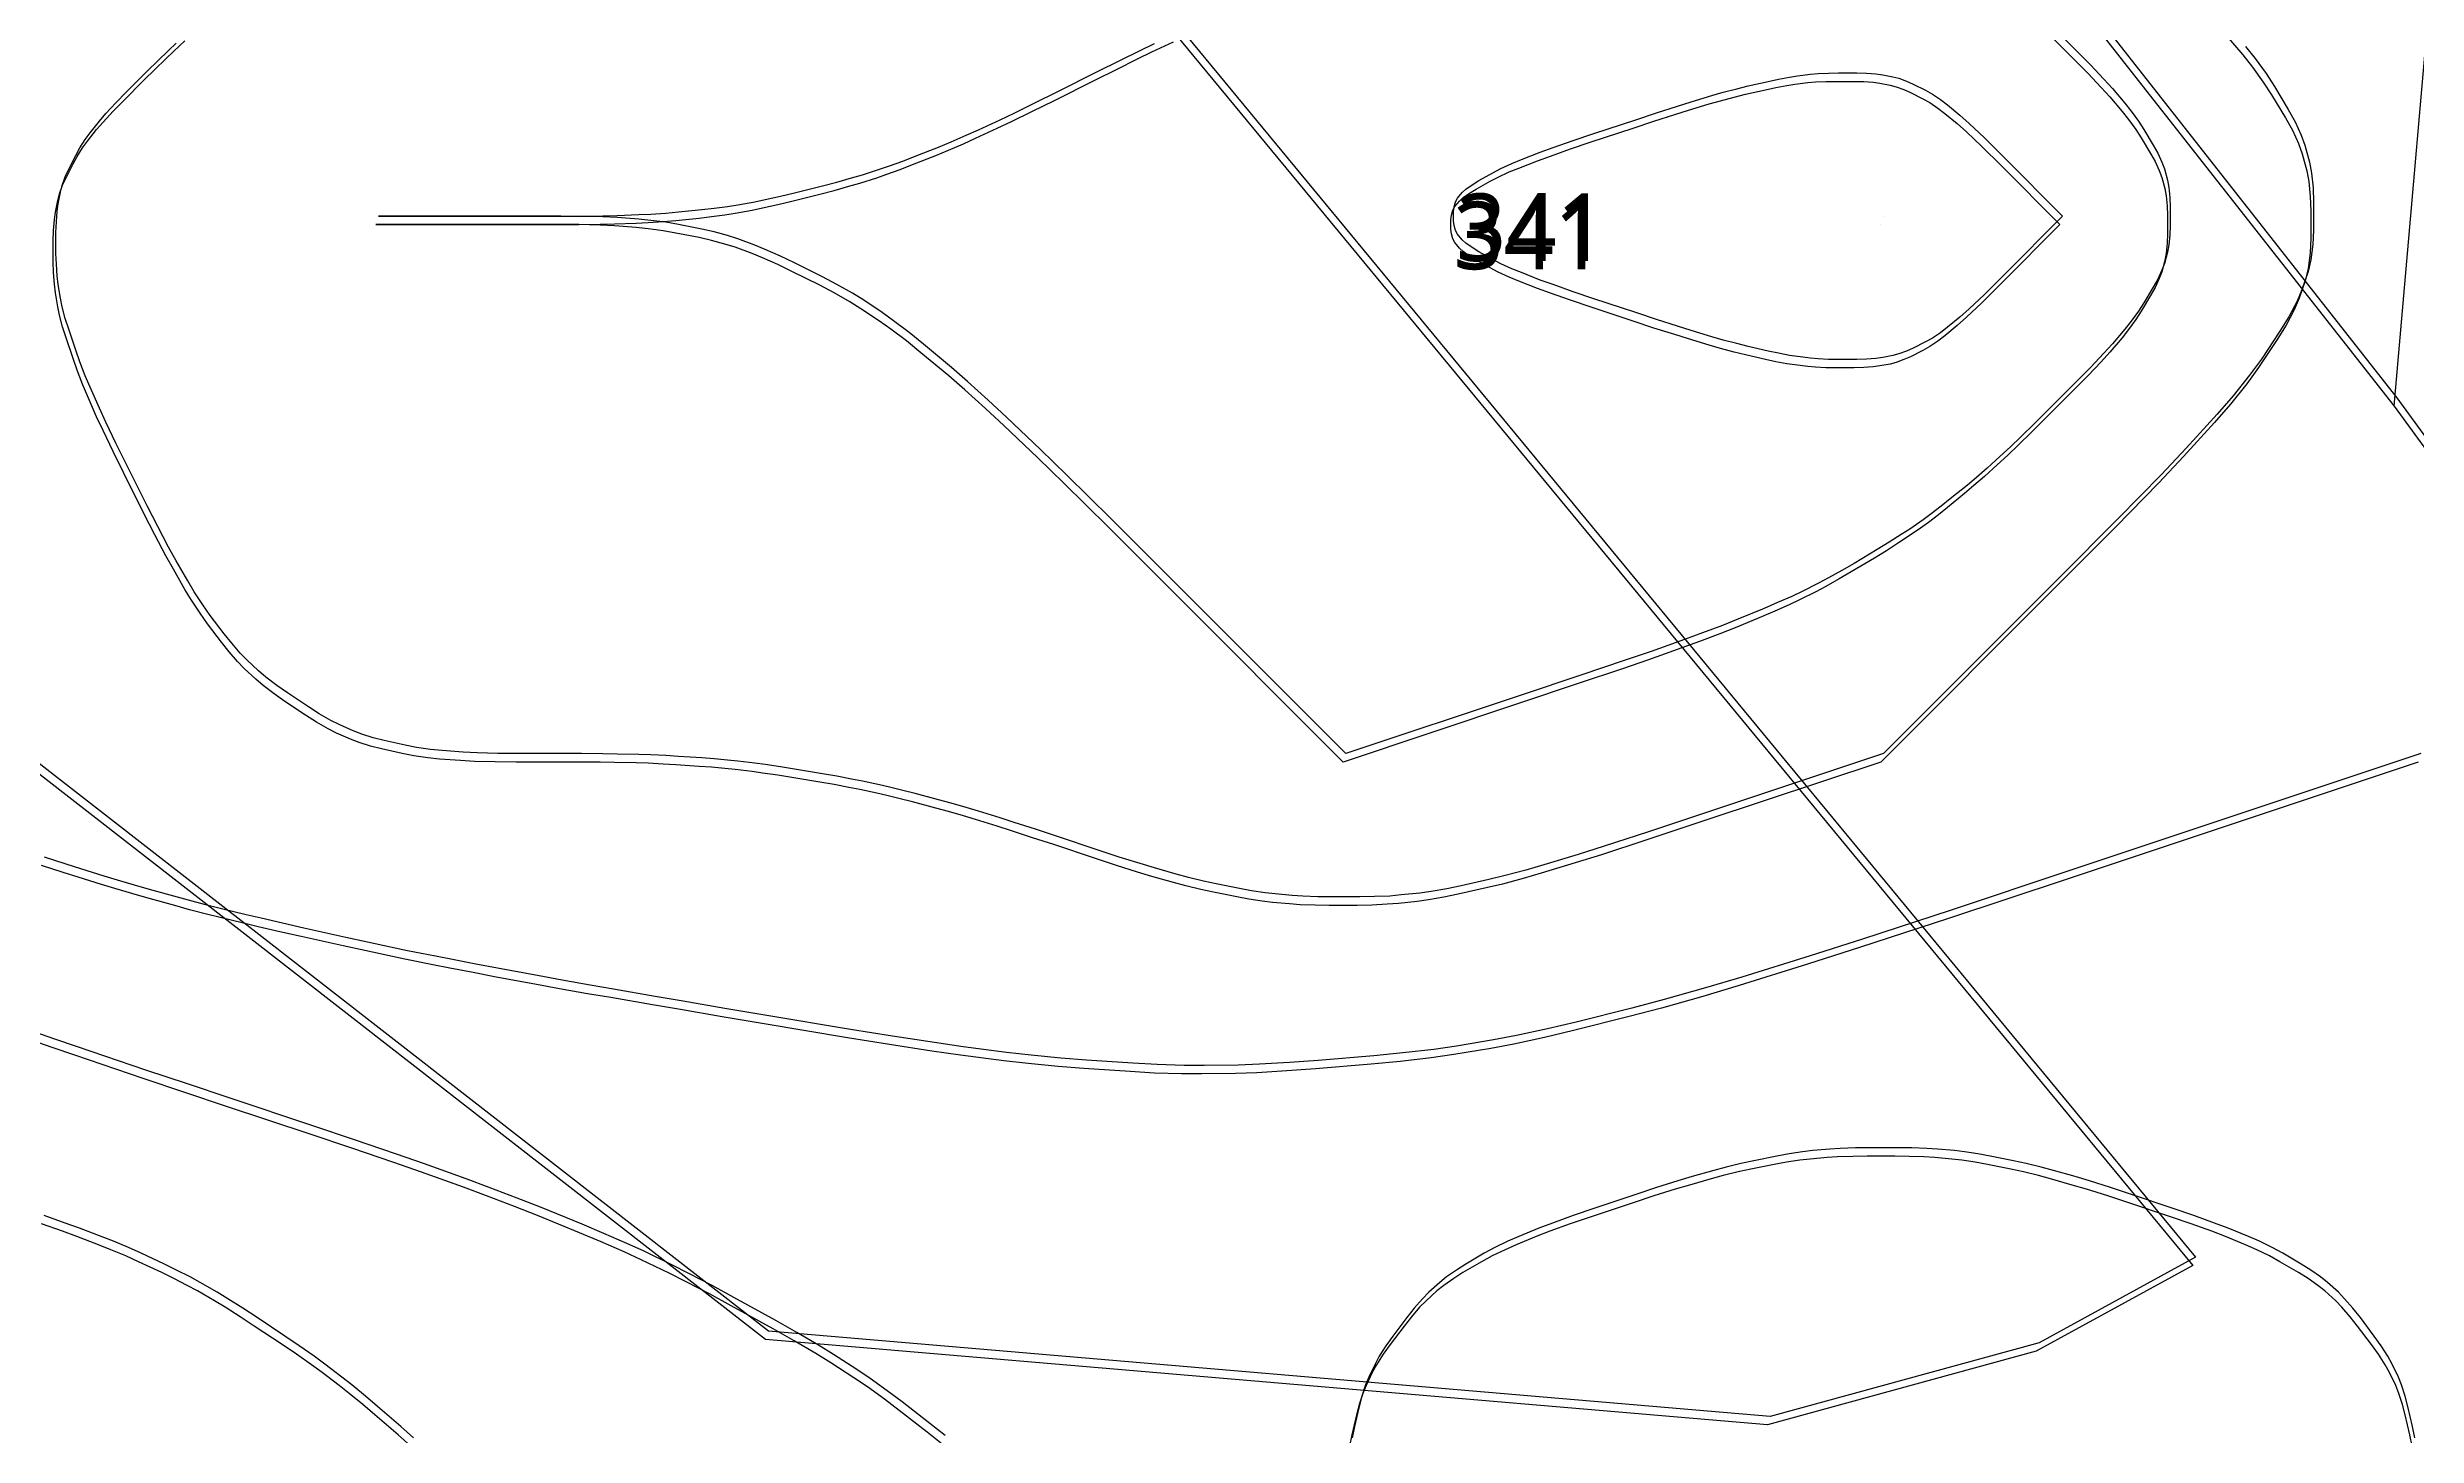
# Model space of a CAD drawing. Header units: metres. Extents: x -1097 to 1588, y -185 to 884.
# Drawn here: x 334.2 to 466.5, y 511.3 to 588.8 of the extents above; entities that cross this region are included whole.
import ezdxf

# ---------------------------------------------------------------- set-up
doc = ezdxf.new("R2010")
doc.units = ezdxf.units.M
for name, color, linetype in [('TERRENO', 188, 'Continuous'), ('VG', 7, 'Continuous'), ('VISTA LEJOS', 7, 'Continuous')]:
    doc.layers.add(name, color=color, linetype=linetype)

msp = doc.modelspace()

# ---------------------------------------------------------------- linework, layer by layer
at = {"layer": 'TERRENO'}
for points in [[(307.44, 769.54), (465.21, 568.8)], [(455.72, 589.62), (456.76, 588.41), (457.31, 587.73), (457.91, 586.89), (458.37, 586.18), (459.15, 584.89), (459.53, 584.21), (459.87, 583.46), (460.07, 582.89), (460.33, 581.94), (460.45, 581.34), (460.53, 580.51), (460.56, 579.71), (460.56, 578.16), (460.52, 577.35), (460.41, 576.49), (460.26, 575.85), (459.91, 574.82), (459.64, 574.18), (459.18, 573.32), (458.68, 572.51), (457.64, 570.96), (456.99, 570.05), (456.07, 568.9), (455.19, 567.88), (453.46, 565.98), (452.08, 564.52), (449.66, 562.05), (446.39, 558.76), (436.56, 548.93), (436.56, 548.93), (426.73, 545.66), (423.45, 544.57), (420.97, 543.76), (419.51, 543.3), (417.61, 542.73), (416.59, 542.43), (415.44, 542.12), (414.54, 541.91), (412.98, 541.56), (412.18, 541.39), (411.31, 541.24), (410.68, 541.15), (409.64, 541.04), (409.01, 540.99), (408.15, 540.95), (407.34, 540.93), (405.78, 540.93), (404.99, 540.94), (404.15, 540.97), (403.56, 541.01), (402.61, 541.1), (402.04, 541.16), (401.29, 541.28), (400.61, 541.4), (399.31, 541.66), (398.6, 541.82), (397.77, 542.02), (397.09, 542.2), (395.88, 542.55), (395.08, 542.79), (393.9, 543.16), (392.73, 543.55), (390.4, 544.32), (389.22, 544.71), (388.04, 545.09), (387.25, 545.35), (386.04, 545.72), (385.36, 545.93), (384.52, 546.17), (383.81, 546.36), (382.51, 546.71), (381.83, 546.88), (381.08, 547.07), (380.52, 547.19), (379.57, 547.39), (378.97, 547.51), (378.14, 547.67), (377.34, 547.8), (375.78, 548.06), (374.99, 548.19), (374.15, 548.32), (373.56, 548.4), (372.61, 548.51), (372.04, 548.57), (371.29, 548.64), (370.61, 548.69), (369.31, 548.78), (368.6, 548.82), (367.77, 548.86), (367.09, 548.88), (365.88, 548.91), (365.08, 548.92), (363.9, 548.93), (362.73, 548.93), (360.39, 548.93), (359.23, 548.94), (358.06, 548.97), (357.28, 549.01), (356.12, 549.1), (355.47, 549.16), (354.69, 549.28), (354.04, 549.4), (352.88, 549.66), (352.27, 549.82), (351.63, 550.02), (351.15, 550.2), (350.37, 550.55), (349.9, 550.79), (349.25, 551.16), (348.64, 551.55), (347.48, 552.32), (346.89, 552.74), (346.28, 553.2), (345.87, 553.55), (345.22, 554.16), (344.84, 554.54), (344.37, 555.09), (343.95, 555.62), (343.17, 556.65), (342.75, 557.24), (342.28, 557.96), (341.91, 558.57), (341.26, 559.7), (340.84, 560.45), (340.23, 561.61), (339.64, 562.77), (338.48, 565.1), (337.9, 566.27), (337.34, 567.43), (336.98, 568.21), (336.46, 569.38), (336.19, 570.03), (335.89, 570.8), (335.66, 571.45), (335.27, 572.62), (335.08, 573.22), (334.91, 573.87), (334.81, 574.35), (334.68, 575.12), (334.62, 575.6), (334.58, 576.25), (334.56, 576.85), (334.56, 578.02), (334.58, 578.61), (334.62, 579.21), (334.68, 579.63), (334.81, 580.28), (334.91, 580.65), (335.08, 581.13), (335.27, 581.55), (335.66, 582.32), (335.89, 582.74), (336.19, 583.22), (336.46, 583.59), (336.98, 584.24), (337.34, 584.66), (337.9, 585.26), (338.48, 585.85), (339.64, 587.02), (340.23, 587.6), (340.84, 588.19), (341.26, 588.59), (341.91, 589.2)], [(445.79, 589.71), (447.34, 588.16), (448.11, 587.38), (448.86, 586.59), (449.34, 586.06), (450.03, 585.25), (450.39, 584.8), (450.8, 584.24), (451.1, 583.77), (451.62, 582.9), (451.87, 582.45), (452.1, 581.95), (452.24, 581.57), (452.41, 580.94), (452.49, 580.54), (452.54, 579.98), (452.56, 579.45), (452.56, 578.42), (452.54, 577.89), (452.49, 577.33), (452.41, 576.93), (452.24, 576.3), (452.1, 575.92), (451.87, 575.42), (451.62, 574.97), (451.1, 574.1), (450.8, 573.63), (450.39, 573.07), (450.03, 572.62), (449.34, 571.81), (448.86, 571.28), (448.11, 570.49), (447.34, 569.71), (445.79, 568.16), (445, 567.38), (444.2, 566.6), (443.66, 566.08), (442.83, 565.31), (442.35, 564.87), (441.75, 564.36), (441.24, 563.92), (440.29, 563.15), (439.78, 562.74), (439.22, 562.31), (438.78, 561.99), (438.03, 561.48), (437.55, 561.16), (436.87, 560.73), (436.21, 560.32), (434.91, 559.55), (434.24, 559.15), (433.5, 558.74), (432.94, 558.44), (432.02, 557.98), (431.45, 557.71), (430.65, 557.36), (429.9, 557.04), (428.43, 556.43), (427.57, 556.09), (426.45, 555.67), (425.46, 555.31), (423.59, 554.64), (422.14, 554.14), (419.67, 553.31), (416.39, 552.21), (406.56, 548.93), (406.56, 548.93), (396.73, 558.76), (393.45, 562.04), (390.97, 564.49), (389.51, 565.91), (387.61, 567.72), (386.59, 568.67), (385.44, 569.71), (384.54, 570.49), (382.98, 571.78), (382.18, 572.44), (381.31, 573.1), (380.68, 573.55), (379.64, 574.24), (379.01, 574.63), (378.15, 575.12), (377.34, 575.55), (375.78, 576.32), (374.99, 576.71), (374.15, 577.08), (373.56, 577.32), (372.61, 577.67), (372.04, 577.85), (371.29, 578.05), (370.61, 578.21), (369.31, 578.46), (368.6, 578.59), (367.77, 578.7), (367.09, 578.77), (365.88, 578.86), (365.08, 578.9), (363.9, 578.93), (362.73, 578.93), (360.39, 578.93), (359.24, 578.93), (358.12, 578.93), (357.4, 578.93), (356.36, 578.93), (355.82, 578.93), (355.21, 578.93), (354.75, 578.93), (353.97, 578.93), (353.6, 578.93), (353.25, 578.93), (353.05, 578.93), (352.79, 578.93), (352.68, 578.93), (352.59, 578.93), (352.56, 578.93), (352.56, 578.93), (352.59, 578.93), (352.68, 578.93), (352.79, 578.93), (353.05, 578.93), (353.25, 578.93), (353.6, 578.93), (353.97, 578.93), (354.75, 578.93), (355.21, 578.93), (355.82, 578.93), (356.36, 578.93), (357.4, 578.93), (358.12, 578.93), (359.24, 578.93), (360.39, 578.93), (362.73, 578.93), (363.9, 578.94), (365.08, 578.95), (365.88, 578.97), (367.09, 579.02), (367.77, 579.05), (368.6, 579.11), (369.31, 579.17), (370.61, 579.3), (371.29, 579.38), (372.04, 579.48), (372.61, 579.57), (373.56, 579.74), (374.15, 579.86), (374.99, 580.05), (375.78, 580.24), (377.34, 580.63), (378.14, 580.84), (378.97, 581.07), (379.57, 581.24), (380.52, 581.55), (381.08, 581.74), (381.83, 582.01), (382.51, 582.28), (383.81, 582.79), (384.52, 583.09), (385.36, 583.45), (386.04, 583.75), (387.25, 584.32), (388.04, 584.69), (389.22, 585.27), (390.4, 585.85), (392.73, 587.02), (393.9, 587.6), (395.08, 588.18), (395.88, 588.57), (397.09, 589.14)], [(466.56, 548.93), (446.9, 542.38), (440.34, 540.2), (435.38, 538.58), (432.46, 537.64), (428.66, 536.46), (426.63, 535.85), (424.32, 535.2), (422.52, 534.72), (419.41, 533.94), (417.79, 533.56), (416.07, 533.19), (414.8, 532.95), (412.73, 532.6), (411.46, 532.42), (409.73, 532.22), (408.12, 532.06), (405.01, 531.8), (403.41, 531.69), (401.74, 531.59), (400.55, 531.55), (398.65, 531.52), (397.52, 531.53), (396.02, 531.57), (394.66, 531.65), (392.07, 531.82), (390.65, 531.93), (388.97, 532.1), (387.61, 532.26), (385.19, 532.57), (383.6, 532.8), (381.24, 533.16), (378.89, 533.54), (374.23, 534.32), (371.9, 534.71), (369.56, 535.11), (368.01, 535.37), (365.68, 535.78), (364.38, 536), (362.82, 536.28), (361.53, 536.52), (359.19, 536.95), (357.99, 537.18), (356.69, 537.43), (355.74, 537.62), (354.18, 537.93), (353.23, 538.13), (351.94, 538.41), (350.73, 538.67), (348.39, 539.19), (347.21, 539.46), (346, 539.74), (345.17, 539.94), (343.87, 540.25), (343.12, 540.44), (342.17, 540.69), (341.34, 540.92), (339.78, 541.35), (338.95, 541.59), (338, 541.87), (337.25, 542.09), (335.95, 542.5), (335.12, 542.76), (333.91, 543.15)], [(384.17, 510.86), (383.34, 511.53), (381.78, 512.74), (380.95, 513.37), (380, 514.05), (379.25, 514.56), (377.95, 515.39), (377.12, 515.91), (375.91, 516.62), (374.73, 517.29), (372.4, 518.58), (371.19, 519.24), (369.89, 519.92), (368.94, 520.4), (367.38, 521.15), (366.43, 521.59), (365.14, 522.15), (363.93, 522.66), (361.59, 523.61), (360.3, 524.12), (358.74, 524.72), (357.45, 525.2), (355.11, 526.03), (353.56, 526.58), (351.23, 527.37), (348.89, 528.16), (344.23, 529.71), (341.9, 530.49), (339.58, 531.27), (338.05, 531.78), (335.76, 532.56), (334.49, 532.99), (333, 533.51)], [(466.22, 510.74), (466.09, 511.37), (465.83, 512.49), (465.68, 513.07), (465.48, 513.69), (465.3, 514.13), (464.95, 514.85), (464.71, 515.29), (464.34, 515.87), (463.95, 516.41), (463.17, 517.45), (462.76, 517.97), (462.3, 518.5), (461.95, 518.86), (461.34, 519.41), (460.96, 519.72), (460.41, 520.1), (459.88, 520.43), (458.84, 521.04), (458.26, 521.36), (457.54, 521.71), (456.92, 521.98), (455.8, 522.44), (455.04, 522.74), (453.89, 523.15), (452.73, 523.54), (450.4, 524.32), (449.23, 524.71), (448.04, 525.08), (447.25, 525.32), (446.04, 525.67), (445.36, 525.85), (444.52, 526.05), (443.81, 526.2), (442.51, 526.46), (441.83, 526.59), (441.08, 526.7), (440.52, 526.77), (439.57, 526.86), (438.97, 526.9), (438.14, 526.92), (437.34, 526.93), (435.79, 526.93), (434.99, 526.92), (434.15, 526.9), (433.56, 526.86), (432.61, 526.77), (432.04, 526.7), (431.29, 526.59), (430.61, 526.46), (429.31, 526.2), (428.6, 526.05), (427.77, 525.85), (427.09, 525.67), (425.88, 525.32), (425.08, 525.08), (423.9, 524.71), (422.73, 524.32), (420.4, 523.54), (419.23, 523.15), (418.08, 522.74), (417.32, 522.44), (416.2, 521.98), (415.59, 521.71), (414.87, 521.36), (414.28, 521.04), (413.24, 520.43), (412.72, 520.1), (412.17, 519.72), (411.78, 519.41), (411.18, 518.86), (410.82, 518.5), (410.36, 517.97), (409.95, 517.45), (409.17, 516.41), (408.79, 515.87), (408.42, 515.29), (408.18, 514.85), (407.83, 514.13), (407.65, 513.69), (407.45, 513.07), (407.29, 512.49), (407.03, 511.37), (406.91, 510.74)], [(354.52, 510.74), (353.81, 511.37), (352.51, 512.49), (351.83, 513.07), (351.08, 513.69), (350.52, 514.13), (349.57, 514.85), (348.97, 515.29), (348.14, 515.87), (347.34, 516.41), (345.78, 517.45), (344.99, 517.97), (344.15, 518.5), (343.56, 518.86), (342.61, 519.41), (342.04, 519.72), (341.29, 520.1), (340.61, 520.43), (339.31, 521.04), (338.6, 521.36), (337.77, 521.71), (337.09, 521.98), (335.88, 522.44), (335.08, 522.74), (333.9, 523.15)]]:
    msp.add_lwpolyline(points, dxfattribs=at)
msp.add_lwpolyline([(446.56, 578.93), (443.29, 575.66), (442.19, 574.57), (441.34, 573.76), (440.83, 573.3), (440.14, 572.73), (439.75, 572.43), (439.29, 572.12), (438.91, 571.91), (438.22, 571.56), (437.85, 571.4), (437.42, 571.24), (437.09, 571.15), (436.51, 571.04), (436.14, 570.99), (435.61, 570.95), (435.08, 570.93), (434.04, 570.93), (433.5, 570.94), (432.92, 570.97), (432.48, 571.01), (431.76, 571.1), (431.32, 571.16), (430.7, 571.28), (430.12, 571.4), (429, 571.66), (428.37, 571.82), (427.62, 572.02), (426.98, 572.2), (425.83, 572.55), (425.06, 572.79), (423.89, 573.16), (422.73, 573.55), (420.4, 574.32), (419.24, 574.71), (418.12, 575.11), (417.4, 575.37), (416.36, 575.78), (415.82, 576), (415.21, 576.28), (414.75, 576.52), (413.97, 576.95), (413.6, 577.18), (413.25, 577.43), (413.05, 577.62), (412.79, 577.93), (412.68, 578.13), (412.59, 578.41), (412.56, 578.68), (412.56, 579.19), (412.59, 579.46), (412.68, 579.74), (412.79, 579.94), (413.05, 580.25), (413.25, 580.44), (413.6, 580.69), (413.97, 580.92), (414.75, 581.35), (415.21, 581.59), (415.82, 581.87), (416.36, 582.09), (417.4, 582.5), (418.12, 582.76), (419.24, 583.16), (420.4, 583.55), (422.73, 584.32), (423.89, 584.71), (425.06, 585.08), (425.83, 585.32), (426.98, 585.67), (427.62, 585.85), (428.37, 586.05), (429, 586.21), (430.12, 586.46), (430.7, 586.59), (431.32, 586.7), (431.76, 586.77), (432.48, 586.86), (432.92, 586.9), (433.5, 586.93), (434.04, 586.93), (435.08, 586.93), (435.61, 586.92), (436.14, 586.88), (436.51, 586.83), (437.09, 586.72), (437.42, 586.63), (437.85, 586.47), (438.22, 586.31), (438.91, 585.96), (439.29, 585.74), (439.75, 585.44), (440.14, 585.14), (440.83, 584.57), (441.34, 584.11), (442.19, 583.3), (443.29, 582.21), (446.56, 578.93)], close=True, dxfattribs=at)
at = {"layer": 'VG'}
msp.add_lwpolyline([(465.21, 568.8), (467.77, 598)], dxfattribs=at)
at = {"layer": 'VISTA LEJOS'}
for points in [[(307.59, 770.01), (465.36, 569.26)], [(376.72, 614.37), (453.97, 520.83)], [(376.87, 614.84), (454.12, 521.3)], [(445.94, 590.18), (447.49, 588.63), (448.26, 587.85), (449.01, 587.06), (449.49, 586.53), (450.18, 585.72), (450.54, 585.27), (450.95, 584.71), (451.25, 584.24), (451.77, 583.37), (452.02, 582.92), (452.25, 582.42), (452.39, 582.04), (452.56, 581.41), (452.64, 581.01), (452.69, 580.45), (452.71, 579.92), (452.71, 578.89), (452.69, 578.35), (452.64, 577.8), (452.56, 577.4), (452.39, 576.77), (452.25, 576.39), (452.02, 575.89), (451.77, 575.44), (451.25, 574.57), (450.95, 574.1), (450.54, 573.54), (450.18, 573.09), (449.49, 572.28), (449.01, 571.75), (448.26, 570.96), (447.49, 570.18), (445.94, 568.63), (445.15, 567.85), (444.36, 567.07), (443.81, 566.55), (442.98, 565.78), (442.5, 565.34), (441.9, 564.82), (441.39, 564.39), (440.44, 563.62), (439.93, 563.21), (439.37, 562.78), (438.93, 562.46), (438.18, 561.94), (437.7, 561.63), (437.02, 561.2), (436.36, 560.79), (435.07, 560.02), (434.39, 559.62), (433.65, 559.21), (433.09, 558.91), (432.17, 558.45), (431.6, 558.18), (430.8, 557.83), (430.05, 557.51), (428.58, 556.9), (427.72, 556.56), (426.6, 556.14), (425.61, 555.78), (423.74, 555.11), (422.29, 554.61), (419.82, 553.78), (416.54, 552.68), (406.71, 549.4), (406.71, 549.4), (396.88, 559.23), (393.6, 562.51), (391.12, 564.96), (389.66, 566.38), (387.76, 568.19), (386.74, 569.14), (385.59, 570.18), (384.69, 570.96), (383.13, 572.25), (382.33, 572.91), (381.46, 573.57), (380.83, 574.02), (379.79, 574.71), (379.16, 575.1), (378.3, 575.59), (377.49, 576.02), (375.93, 576.79), (375.14, 577.18), (374.3, 577.55), (373.71, 577.79), (372.76, 578.14), (372.19, 578.32), (371.44, 578.52), (370.76, 578.67), (369.46, 578.93), (368.75, 579.06), (367.92, 579.17), (367.24, 579.24), (366.03, 579.33), (365.23, 579.37), (364.05, 579.39), (362.88, 579.4), (360.55, 579.4), (359.39, 579.4), (358.27, 579.4), (357.55, 579.4), (356.51, 579.4), (355.97, 579.4), (355.36, 579.4), (354.9, 579.4), (354.12, 579.4), (353.75, 579.4), (353.4, 579.4), (353.2, 579.4), (352.94, 579.4), (352.83, 579.4), (352.74, 579.4), (352.71, 579.4), (352.71, 579.4), (352.74, 579.4), (352.83, 579.4), (352.94, 579.4), (353.2, 579.4), (353.4, 579.4), (353.75, 579.4), (354.12, 579.4), (354.9, 579.4), (355.36, 579.4), (355.97, 579.4), (356.51, 579.4), (357.55, 579.4), (358.27, 579.4), (359.39, 579.4), (360.55, 579.4), (362.88, 579.4), (364.05, 579.41), (365.23, 579.42), (366.03, 579.44), (367.24, 579.49), (367.92, 579.52), (368.75, 579.58), (369.46, 579.64), (370.76, 579.77), (371.44, 579.85), (372.19, 579.95), (372.76, 580.04), (373.71, 580.21), (374.3, 580.33), (375.14, 580.52), (375.93, 580.71), (377.49, 581.1), (378.29, 581.31), (379.12, 581.54), (379.72, 581.71), (380.67, 582.02), (381.23, 582.21), (381.98, 582.48), (382.66, 582.75), (383.96, 583.26), (384.67, 583.56), (385.51, 583.92), (386.19, 584.22), (387.4, 584.79), (388.19, 585.16), (389.38, 585.74), (390.55, 586.32), (392.88, 587.49), (394.05, 588.07), (395.23, 588.65), (396.03, 589.04)], [(455.72, 589.62), (456.76, 588.41), (457.31, 587.73), (457.91, 586.89), (458.37, 586.18), (459.15, 584.89), (459.53, 584.21), (459.87, 583.46), (460.07, 582.89), (460.33, 581.94), (460.45, 581.34), (460.53, 580.51), (460.56, 579.71), (460.56, 578.16), (460.52, 577.35), (460.41, 576.49), (460.26, 575.85), (459.91, 574.82), (459.64, 574.18), (459.18, 573.32), (458.68, 572.51), (457.64, 570.96), (456.99, 570.05), (456.07, 568.9), (455.19, 567.88), (453.46, 565.98), (452.08, 564.52), (449.66, 562.05), (446.39, 558.76), (436.56, 548.93), (436.56, 548.93), (426.73, 545.66), (423.45, 544.57), (420.97, 543.76), (419.51, 543.3), (417.61, 542.73), (416.59, 542.43), (415.44, 542.12), (414.54, 541.91), (412.98, 541.56), (412.18, 541.39), (411.31, 541.24), (410.68, 541.15), (409.64, 541.04), (409.01, 540.99), (408.15, 540.95), (407.34, 540.93), (405.78, 540.93), (404.99, 540.94), (404.15, 540.97), (403.56, 541.01), (402.61, 541.1), (402.04, 541.16), (401.29, 541.28), (400.61, 541.4), (399.31, 541.66), (398.6, 541.82), (397.77, 542.02), (397.09, 542.2), (395.88, 542.55), (395.08, 542.79), (393.9, 543.16), (392.73, 543.55), (390.4, 544.32), (389.22, 544.71), (388.04, 545.09), (387.25, 545.35), (386.04, 545.72), (385.36, 545.93), (384.52, 546.17), (383.81, 546.36), (382.51, 546.71), (381.83, 546.88), (381.08, 547.07), (380.52, 547.19), (379.57, 547.39), (378.97, 547.51), (378.14, 547.67), (377.34, 547.8), (375.78, 548.06), (374.99, 548.19), (374.15, 548.32), (373.56, 548.4), (372.61, 548.51), (372.04, 548.57), (371.29, 548.64), (370.61, 548.69), (369.31, 548.78), (368.6, 548.82), (367.77, 548.86), (367.09, 548.88), (365.88, 548.91), (365.08, 548.92), (363.9, 548.93), (362.73, 548.93), (360.39, 548.93), (359.23, 548.94), (358.06, 548.97), (357.28, 549.01), (356.12, 549.1), (355.47, 549.16), (354.69, 549.28), (354.04, 549.4), (352.88, 549.66), (352.27, 549.82), (351.63, 550.02), (351.15, 550.2), (350.37, 550.55), (349.9, 550.79), (349.25, 551.16), (348.64, 551.55), (347.48, 552.32), (346.89, 552.74), (346.28, 553.2), (345.87, 553.55), (345.22, 554.16), (344.84, 554.54), (344.37, 555.09), (343.95, 555.62), (343.17, 556.65), (342.75, 557.24), (342.28, 557.96), (341.91, 558.57), (341.26, 559.7), (340.84, 560.45), (340.23, 561.61), (339.64, 562.77), (338.48, 565.1), (337.9, 566.27), (337.34, 567.43), (336.98, 568.21), (336.46, 569.38), (336.19, 570.03), (335.89, 570.8), (335.66, 571.45), (335.27, 572.62), (335.08, 573.22), (334.91, 573.87), (334.81, 574.35), (334.68, 575.12), (334.62, 575.6), (334.58, 576.25), (334.56, 576.85), (334.56, 578.02), (334.58, 578.61), (334.62, 579.21), (334.68, 579.63), (334.81, 580.28), (334.91, 580.65), (335.08, 581.13), (335.27, 581.55), (335.66, 582.32), (335.89, 582.74), (336.19, 583.22), (336.46, 583.59), (336.98, 584.24), (337.34, 584.66), (337.9, 585.26), (338.48, 585.85), (339.64, 587.02), (340.23, 587.6), (340.84, 588.19), (341.26, 588.59), (341.91, 589.2)], [(456.91, 588.88), (457.46, 588.2), (458.06, 587.36), (458.53, 586.65), (459.3, 585.36), (459.68, 584.67), (460.02, 583.93), (460.22, 583.36), (460.48, 582.41), (460.6, 581.81), (460.69, 580.98), (460.71, 580.18), (460.71, 578.63), (460.68, 577.82), (460.56, 576.96), (460.41, 576.32), (460.06, 575.29), (459.79, 574.65), (459.33, 573.79), (458.83, 572.98), (457.8, 571.43), (457.14, 570.52), (456.22, 569.37), (455.34, 568.35), (453.61, 566.45), (452.23, 564.99), (449.81, 562.52), (446.54, 559.23), (436.71, 549.4), (436.71, 549.4), (426.88, 546.13), (423.6, 545.04), (421.12, 544.23), (419.66, 543.77), (417.76, 543.2), (416.75, 542.9), (415.59, 542.59), (414.69, 542.38), (413.14, 542.03), (412.33, 541.86), (411.47, 541.71), (410.83, 541.62), (409.79, 541.51), (409.16, 541.45), (408.3, 541.42), (407.49, 541.4), (405.94, 541.4), (405.14, 541.41), (404.3, 541.44), (403.71, 541.48), (402.76, 541.57), (402.19, 541.63), (401.44, 541.75), (400.76, 541.87), (399.46, 542.13), (398.75, 542.29), (397.92, 542.49), (397.24, 542.67), (396.03, 543.02), (395.23, 543.26), (394.05, 543.63), (392.88, 544.01), (390.55, 544.79), (389.38, 545.18), (388.19, 545.56), (387.4, 545.82), (386.19, 546.19), (385.51, 546.4), (384.67, 546.64), (383.96, 546.83), (382.66, 547.18), (381.98, 547.35), (381.23, 547.53), (380.67, 547.66), (379.72, 547.86), (379.12, 547.98), (378.29, 548.14), (377.49, 548.27), (375.93, 548.53), (375.14, 548.66), (374.3, 548.79), (373.71, 548.87), (372.76, 548.98), (372.19, 549.04), (371.44, 549.11), (370.76, 549.16), (369.46, 549.25), (368.75, 549.29), (367.92, 549.33), (367.24, 549.35), (366.03, 549.38), (365.23, 549.39), (364.05, 549.4), (362.88, 549.4), (360.55, 549.4), (359.38, 549.41), (358.21, 549.44), (357.44, 549.48), (356.27, 549.57), (355.62, 549.63), (354.84, 549.75), (354.2, 549.87), (353.03, 550.13), (352.42, 550.29), (351.78, 550.49), (351.3, 550.67), (350.52, 551.02), (350.05, 551.26), (349.4, 551.63), (348.8, 552.01), (347.63, 552.79), (347.04, 553.21), (346.43, 553.67), (346.02, 554.02), (345.37, 554.63), (344.99, 555.01), (344.52, 555.56), (344.1, 556.09), (343.32, 557.12), (342.91, 557.71), (342.43, 558.43), (342.06, 559.04), (341.41, 560.17), (340.99, 560.92), (340.39, 562.08), (339.79, 563.24), (338.63, 565.57), (338.05, 566.74), (337.49, 567.9), (337.13, 568.68), (336.61, 569.85), (336.34, 570.5), (336.04, 571.27), (335.81, 571.92), (335.42, 573.09), (335.23, 573.69), (335.06, 574.34), (334.96, 574.82), (334.83, 575.59), (334.77, 576.07), (334.73, 576.72), (334.71, 577.32), (334.71, 578.49), (334.73, 579.08), (334.77, 579.68), (334.83, 580.1), (334.96, 580.75), (335.06, 581.12), (335.23, 581.6), (335.42, 582.02), (335.81, 582.79), (336.04, 583.21), (336.34, 583.69), (336.61, 584.06), (337.13, 584.71), (337.49, 585.13), (338.05, 585.73), (338.63, 586.32), (339.79, 587.49), (340.39, 588.07), (340.99, 588.66), (341.41, 589.06)], [(445.79, 589.71), (447.34, 588.16), (448.11, 587.38), (448.86, 586.59), (449.34, 586.06), (450.03, 585.25), (450.39, 584.8), (450.8, 584.24), (451.1, 583.77), (451.62, 582.9), (451.87, 582.45), (452.1, 581.95), (452.24, 581.57), (452.41, 580.94), (452.49, 580.54), (452.54, 579.98), (452.56, 579.45), (452.56, 578.42), (452.54, 577.89), (452.49, 577.33), (452.41, 576.93), (452.24, 576.3), (452.1, 575.92), (451.87, 575.42), (451.62, 574.97), (451.1, 574.1), (450.8, 573.63), (450.39, 573.07), (450.03, 572.62), (449.34, 571.81), (448.86, 571.28), (448.11, 570.49), (447.34, 569.71), (445.79, 568.16), (445, 567.38), (444.2, 566.6), (443.66, 566.08), (442.83, 565.31), (442.35, 564.87), (441.75, 564.36), (441.24, 563.92), (440.29, 563.15), (439.78, 562.74), (439.22, 562.31), (438.78, 561.99), (438.03, 561.48), (437.55, 561.16), (436.87, 560.73), (436.21, 560.32), (434.91, 559.55), (434.24, 559.15), (433.5, 558.74), (432.94, 558.44), (432.02, 557.98), (431.45, 557.71), (430.65, 557.36), (429.9, 557.04), (428.43, 556.43), (427.57, 556.09), (426.45, 555.67), (425.46, 555.31), (423.59, 554.64), (422.14, 554.14), (419.67, 553.31), (416.39, 552.21), (406.56, 548.93), (406.56, 548.93), (396.73, 558.76), (393.45, 562.04), (390.97, 564.49), (389.51, 565.91), (387.61, 567.72), (386.59, 568.67), (385.44, 569.71), (384.54, 570.49), (382.98, 571.78), (382.18, 572.44), (381.31, 573.1), (380.68, 573.55), (379.64, 574.24), (379.01, 574.63), (378.15, 575.12), (377.34, 575.55), (375.78, 576.32), (374.99, 576.71), (374.15, 577.08), (373.56, 577.32), (372.61, 577.67), (372.04, 577.85), (371.29, 578.05), (370.61, 578.21), (369.31, 578.46), (368.6, 578.59), (367.77, 578.7), (367.09, 578.77), (365.88, 578.86), (365.08, 578.9), (363.9, 578.93), (362.73, 578.93), (360.39, 578.93), (359.24, 578.93), (358.12, 578.93), (357.4, 578.93), (356.36, 578.93), (355.82, 578.93), (355.21, 578.93), (354.75, 578.93), (353.97, 578.93), (353.6, 578.93), (353.25, 578.93), (353.05, 578.93), (352.79, 578.93), (352.68, 578.93), (352.59, 578.93), (352.56, 578.93), (352.56, 578.93), (352.59, 578.93), (352.68, 578.93), (352.79, 578.93), (353.05, 578.93), (353.25, 578.93), (353.6, 578.93), (353.97, 578.93), (354.75, 578.93), (355.21, 578.93), (355.82, 578.93), (356.36, 578.93), (357.4, 578.93), (358.12, 578.93), (359.24, 578.93), (360.39, 578.93), (362.73, 578.93), (363.9, 578.94), (365.08, 578.95), (365.88, 578.97), (367.09, 579.02), (367.77, 579.05), (368.6, 579.11), (369.31, 579.17), (370.61, 579.3), (371.29, 579.38), (372.04, 579.48), (372.61, 579.57), (373.56, 579.74), (374.15, 579.86), (374.99, 580.05), (375.78, 580.24), (377.34, 580.63), (378.14, 580.84), (378.97, 581.07), (379.57, 581.24), (380.52, 581.55), (381.08, 581.74), (381.83, 582.01), (382.51, 582.28), (383.81, 582.79), (384.52, 583.09), (385.36, 583.45), (386.04, 583.75), (387.25, 584.32), (388.04, 584.69), (389.22, 585.27), (390.4, 585.85), (392.73, 587.02), (393.9, 587.6), (395.08, 588.18), (395.88, 588.57), (397.09, 589.14)], [(374.32, 516.69), (307.01, 569.07)], [(374.47, 517.16), (307.17, 569.54)], [(465.21, 568.8), (475.44, 554.76)], [(465.36, 569.26), (475.59, 555.23)], [(466.56, 548.93), (446.9, 542.38), (440.34, 540.2), (435.38, 538.58), (432.46, 537.64), (428.66, 536.46), (426.63, 535.85), (424.32, 535.2), (422.52, 534.72), (419.41, 533.94), (417.79, 533.56), (416.07, 533.19), (414.8, 532.95), (412.73, 532.6), (411.46, 532.42), (409.73, 532.22), (408.12, 532.06), (405.01, 531.8), (403.41, 531.69), (401.74, 531.59), (400.55, 531.55), (398.65, 531.52), (397.52, 531.53), (396.02, 531.57), (394.66, 531.65), (392.07, 531.82), (390.65, 531.93), (388.97, 532.1), (387.61, 532.26), (385.19, 532.57), (383.6, 532.8), (381.24, 533.16), (378.89, 533.54), (374.23, 534.32), (371.9, 534.71), (369.56, 535.11), (368.01, 535.37), (365.68, 535.78), (364.38, 536), (362.82, 536.28), (361.53, 536.52), (359.19, 536.95), (357.99, 537.18), (356.69, 537.43), (355.74, 537.62), (354.18, 537.93), (353.23, 538.13), (351.94, 538.41), (350.73, 538.67), (348.39, 539.19), (347.21, 539.46), (346, 539.74), (345.17, 539.94), (343.87, 540.25), (343.12, 540.44), (342.17, 540.69), (341.34, 540.92), (339.78, 541.35), (338.95, 541.59), (338, 541.87), (337.25, 542.09), (335.95, 542.5), (335.12, 542.76), (333.91, 543.15)], [(466.71, 549.4), (447.05, 542.85), (440.49, 540.67), (435.53, 539.05), (432.61, 538.11), (428.81, 536.93), (426.78, 536.32), (424.47, 535.67), (422.67, 535.19), (419.56, 534.41), (417.95, 534.03), (416.22, 533.66), (414.95, 533.42), (412.88, 533.07), (411.61, 532.89), (409.88, 532.69), (408.27, 532.53), (405.16, 532.27), (403.56, 532.16), (401.89, 532.06), (400.7, 532.02), (398.8, 531.99), (397.67, 532), (396.17, 532.04), (394.81, 532.12), (392.22, 532.29), (390.8, 532.4), (389.13, 532.56), (387.76, 532.72), (385.34, 533.04), (383.75, 533.27), (381.39, 533.63), (379.05, 534.01), (374.38, 534.79), (372.05, 535.18), (369.71, 535.58), (368.16, 535.84), (365.83, 536.25), (364.53, 536.47), (362.97, 536.75), (361.68, 536.99), (359.35, 537.42), (358.14, 537.65), (356.84, 537.9), (355.89, 538.09), (354.33, 538.4), (353.38, 538.6), (352.09, 538.88), (350.88, 539.14), (348.55, 539.66), (347.36, 539.93), (346.16, 540.21), (345.32, 540.41), (344.02, 540.72), (343.28, 540.91), (342.32, 541.16), (341.49, 541.39), (339.93, 541.82), (339.1, 542.06), (338.15, 542.33), (337.4, 542.56), (336.1, 542.97), (335.27, 543.23), (334.06, 543.62)], [(384.17, 510.86), (383.34, 511.53), (381.78, 512.74), (380.95, 513.37), (380, 514.05), (379.25, 514.56), (377.95, 515.39), (377.12, 515.91), (375.91, 516.62), (374.73, 517.29), (372.4, 518.58), (371.19, 519.24), (369.89, 519.92), (368.94, 520.4), (367.38, 521.15), (366.43, 521.59), (365.14, 522.15), (363.93, 522.66), (361.59, 523.61), (360.3, 524.12), (358.74, 524.72), (357.45, 525.2), (355.11, 526.03), (353.56, 526.58), (351.23, 527.37), (348.89, 528.16), (344.23, 529.71), (341.9, 530.49), (339.58, 531.27), (338.05, 531.78), (335.76, 532.56), (334.49, 532.99), (333, 533.51)], [(384.33, 511.33), (383.49, 512), (381.93, 513.21), (381.1, 513.84), (380.15, 514.52), (379.4, 515.03), (378.1, 515.86), (377.27, 516.38), (376.06, 517.09), (374.88, 517.76), (372.55, 519.05), (371.34, 519.71), (370.04, 520.39), (369.09, 520.87), (367.53, 521.62), (366.58, 522.06), (365.29, 522.62), (364.08, 523.13), (361.75, 524.08), (360.45, 524.59), (358.89, 525.19), (357.6, 525.67), (355.27, 526.5), (353.71, 527.04), (351.38, 527.84), (349.04, 528.63), (344.38, 530.18), (342.05, 530.96), (339.73, 531.74), (338.2, 532.25), (335.91, 533.03), (334.64, 533.46), (333.15, 533.98)], [(466.22, 510.74), (466.09, 511.37), (465.83, 512.49), (465.68, 513.07), (465.48, 513.69), (465.3, 514.13), (464.95, 514.85), (464.71, 515.29), (464.34, 515.87), (463.95, 516.41), (463.17, 517.45), (462.76, 517.97), (462.3, 518.5), (461.95, 518.86), (461.34, 519.41), (460.96, 519.72), (460.41, 520.1), (459.88, 520.43), (458.84, 521.04), (458.26, 521.36), (457.54, 521.71), (456.92, 521.98), (455.8, 522.44), (455.04, 522.74), (453.89, 523.15), (452.73, 523.54), (450.4, 524.32), (449.23, 524.71), (448.04, 525.08), (447.25, 525.32), (446.04, 525.67), (445.36, 525.85), (444.52, 526.05), (443.81, 526.2), (442.51, 526.46), (441.83, 526.59), (441.08, 526.7), (440.52, 526.77), (439.57, 526.86), (438.97, 526.9), (438.14, 526.92), (437.34, 526.93), (435.79, 526.93), (434.99, 526.92), (434.15, 526.9), (433.56, 526.86), (432.61, 526.77), (432.04, 526.7), (431.29, 526.59), (430.61, 526.46), (429.31, 526.2), (428.6, 526.05), (427.77, 525.85), (427.09, 525.67), (425.88, 525.32), (425.08, 525.08), (423.9, 524.71), (422.73, 524.32), (420.4, 523.54), (419.23, 523.15), (418.08, 522.74), (417.32, 522.44), (416.2, 521.98), (415.59, 521.71), (414.87, 521.36), (414.28, 521.04), (413.24, 520.43), (412.72, 520.1), (412.17, 519.72), (411.78, 519.41), (411.18, 518.86), (410.82, 518.5), (410.36, 517.97), (409.95, 517.45), (409.17, 516.41), (408.79, 515.87), (408.42, 515.29), (408.18, 514.85), (407.83, 514.13), (407.65, 513.69), (407.45, 513.07), (407.29, 512.49), (407.03, 511.37), (406.91, 510.74)], [(466.37, 511.21), (466.24, 511.84), (465.98, 512.96), (465.83, 513.54), (465.63, 514.16), (465.45, 514.6), (465.1, 515.32), (464.86, 515.76), (464.49, 516.34), (464.1, 516.88), (463.33, 517.92), (462.91, 518.44), (462.45, 518.97), (462.1, 519.33), (461.49, 519.88), (461.11, 520.19), (460.56, 520.57), (460.03, 520.9), (459, 521.51), (458.41, 521.83), (457.69, 522.18), (457.08, 522.45), (455.95, 522.91), (455.19, 523.2), (454.04, 523.62), (452.88, 524.01), (450.55, 524.79), (449.38, 525.18), (448.2, 525.55), (447.4, 525.79), (446.19, 526.14), (445.51, 526.32), (444.67, 526.52), (443.96, 526.67), (442.67, 526.93), (441.98, 527.06), (441.24, 527.17), (440.67, 527.24), (439.72, 527.33), (439.12, 527.36), (438.29, 527.39), (437.49, 527.4), (435.94, 527.4), (435.14, 527.39), (434.3, 527.36), (433.71, 527.33), (432.76, 527.24), (432.19, 527.17), (431.44, 527.06), (430.76, 526.93), (429.47, 526.67), (428.75, 526.52), (427.92, 526.32), (427.24, 526.14), (426.03, 525.79), (425.23, 525.55), (424.05, 525.18), (422.88, 524.79), (420.55, 524.01), (419.39, 523.62), (418.23, 523.2), (417.47, 522.91), (416.35, 522.45), (415.74, 522.18), (415.02, 521.83), (414.43, 521.51), (413.39, 520.9), (412.87, 520.57), (412.32, 520.19), (411.94, 519.88), (411.33, 519.33), (410.98, 518.97), (410.51, 518.44), (410.1, 517.92), (409.32, 516.88), (408.94, 516.34), (408.57, 515.76), (408.33, 515.32), (407.98, 514.6), (407.8, 514.16), (407.6, 513.54), (407.44, 512.96), (407.18, 511.84), (407.06, 511.21)], [(354.52, 510.74), (353.81, 511.37), (352.51, 512.49), (351.83, 513.07), (351.08, 513.69), (350.52, 514.13), (349.57, 514.85), (348.97, 515.29), (348.14, 515.87), (347.34, 516.41), (345.78, 517.45), (344.99, 517.97), (344.15, 518.5), (343.56, 518.86), (342.61, 519.41), (342.04, 519.72), (341.29, 520.1), (340.61, 520.43), (339.31, 521.04), (338.6, 521.36), (337.77, 521.71), (337.09, 521.98), (335.88, 522.44), (335.08, 522.74), (333.9, 523.15)], [(354.67, 511.21), (353.96, 511.84), (352.66, 512.96), (351.98, 513.54), (351.23, 514.16), (350.67, 514.6), (349.72, 515.32), (349.12, 515.76), (348.29, 516.34), (347.49, 516.88), (345.93, 517.92), (345.14, 518.44), (344.3, 518.97), (343.71, 519.33), (342.76, 519.88), (342.19, 520.19), (341.44, 520.57), (340.76, 520.9), (339.46, 521.51), (338.75, 521.83), (337.92, 522.18), (337.24, 522.45), (336.03, 522.91), (335.23, 523.2), (334.05, 523.62)], [(454.12, 521.3), (445.39, 516.52)], [(453.97, 520.83), (445.24, 516.05)], [(430.38, 512.4), (374.47, 517.16)], [(430.23, 511.93), (374.32, 516.69)], [(445.24, 516.05), (430.23, 511.93)], [(445.39, 516.52), (430.38, 512.4)]]:
    msp.add_lwpolyline(points, dxfattribs=at)
for points in [[(446.71, 579.4), (443.44, 576.13), (442.34, 575.04), (441.49, 574.23), (440.98, 573.77), (440.29, 573.2), (439.9, 572.9), (439.44, 572.59), (439.06, 572.38), (438.37, 572.03), (438, 571.87), (437.57, 571.71), (437.24, 571.62), (436.67, 571.51), (436.29, 571.46), (435.76, 571.42), (435.23, 571.4), (434.2, 571.4), (433.65, 571.41), (433.07, 571.44), (432.63, 571.48), (431.91, 571.57), (431.47, 571.63), (430.85, 571.75), (430.27, 571.87), (429.15, 572.13), (428.52, 572.29), (427.77, 572.49), (427.13, 572.67), (425.98, 573.02), (425.21, 573.26), (424.04, 573.63), (422.88, 574.02), (420.55, 574.79), (419.39, 575.18), (418.27, 575.58), (417.55, 575.84), (416.51, 576.25), (415.97, 576.47), (415.36, 576.75), (414.9, 576.99), (414.12, 577.42), (413.75, 577.65), (413.4, 577.9), (413.2, 578.09), (412.94, 578.4), (412.83, 578.6), (412.74, 578.88), (412.71, 579.15), (412.71, 579.66), (412.74, 579.93), (412.83, 580.21), (412.94, 580.41), (413.2, 580.72), (413.4, 580.91), (413.75, 581.16), (414.12, 581.39), (414.9, 581.82), (415.36, 582.06), (415.97, 582.34), (416.51, 582.56), (417.55, 582.97), (418.27, 583.23), (419.39, 583.63), (420.55, 584.02), (422.88, 584.79), (424.04, 585.18), (425.21, 585.55), (425.98, 585.79), (427.13, 586.14), (427.77, 586.32), (428.52, 586.52), (429.15, 586.67), (430.27, 586.93), (430.85, 587.06), (431.47, 587.17), (431.91, 587.24), (432.63, 587.33), (433.07, 587.37), (433.65, 587.39), (434.2, 587.4), (435.23, 587.4), (435.76, 587.39), (436.29, 587.35), (436.67, 587.3), (437.24, 587.19), (437.57, 587.1), (438, 586.94), (438.37, 586.78), (439.06, 586.43), (439.44, 586.21), (439.9, 585.91), (440.29, 585.61), (440.98, 585.04), (441.49, 584.58), (442.34, 583.77), (443.44, 582.68), (446.71, 579.4)], [(446.56, 578.93), (443.29, 575.66), (442.19, 574.57), (441.34, 573.76), (440.83, 573.3), (440.14, 572.73), (439.75, 572.43), (439.29, 572.12), (438.91, 571.91), (438.22, 571.56), (437.85, 571.4), (437.42, 571.24), (437.09, 571.15), (436.51, 571.04), (436.14, 570.99), (435.61, 570.95), (435.08, 570.93), (434.04, 570.93), (433.5, 570.94), (432.92, 570.97), (432.48, 571.01), (431.76, 571.1), (431.32, 571.16), (430.7, 571.28), (430.12, 571.4), (429, 571.66), (428.37, 571.82), (427.62, 572.02), (426.98, 572.2), (425.83, 572.55), (425.06, 572.79), (423.89, 573.16), (422.73, 573.55), (420.4, 574.32), (419.24, 574.71), (418.12, 575.11), (417.4, 575.37), (416.36, 575.78), (415.82, 576), (415.21, 576.28), (414.75, 576.52), (413.97, 576.95), (413.6, 577.18), (413.25, 577.43), (413.05, 577.62), (412.79, 577.93), (412.68, 578.13), (412.59, 578.41), (412.56, 578.68), (412.56, 579.19), (412.59, 579.46), (412.68, 579.74), (412.79, 579.94), (413.05, 580.25), (413.25, 580.44), (413.6, 580.69), (413.97, 580.92), (414.75, 581.35), (415.21, 581.59), (415.82, 581.87), (416.36, 582.09), (417.4, 582.5), (418.12, 582.76), (419.24, 583.16), (420.4, 583.55), (422.73, 584.32), (423.89, 584.71), (425.06, 585.08), (425.83, 585.32), (426.98, 585.67), (427.62, 585.85), (428.37, 586.05), (429, 586.21), (430.12, 586.46), (430.7, 586.59), (431.32, 586.7), (431.76, 586.77), (432.48, 586.86), (432.92, 586.9), (433.5, 586.93), (434.04, 586.93), (435.08, 586.93), (435.61, 586.92), (436.14, 586.88), (436.51, 586.83), (437.09, 586.72), (437.42, 586.63), (437.85, 586.47), (438.22, 586.31), (438.91, 585.96), (439.29, 585.74), (439.75, 585.44), (440.14, 585.14), (440.83, 584.57), (441.34, 584.11), (442.19, 583.3), (443.29, 582.21), (446.56, 578.93)], [(436.71, 579.4), (436.71, 579.4), (436.71, 579.4), (436.71, 579.4), (436.71, 579.4), (436.71, 579.4), (436.71, 579.4), (436.71, 579.4), (436.71, 579.4), (436.71, 579.4), (436.71, 579.4), (436.71, 579.4), (436.71, 579.4), (436.71, 579.4), (436.71, 579.4), (436.71, 579.4), (436.71, 579.4), (436.71, 579.4), (436.71, 579.4), (436.71, 579.4), (436.71, 579.4), (436.71, 579.4), (436.71, 579.4), (436.71, 579.4), (436.71, 579.4), (436.71, 579.4), (436.71, 579.4), (436.71, 579.4), (436.71, 579.4), (436.71, 579.4), (436.71, 579.4), (436.71, 579.4), (436.71, 579.4), (436.71, 579.4), (436.71, 579.4), (436.71, 579.4), (436.71, 579.4), (436.71, 579.4), (436.71, 579.4), (436.71, 579.4), (436.71, 579.4), (436.71, 579.4), (436.71, 579.4), (436.71, 579.4), (436.71, 579.4), (436.71, 579.4), (436.71, 579.4), (436.71, 579.4), (436.71, 579.4), (436.71, 579.4), (436.71, 579.4), (436.71, 579.4), (436.71, 579.4), (436.71, 579.4), (436.71, 579.4), (436.71, 579.4), (436.71, 579.4), (436.71, 579.4), (436.71, 579.4), (436.71, 579.4), (436.71, 579.4), (436.71, 579.4), (436.71, 579.4), (436.71, 579.4), (436.71, 579.4), (436.71, 579.4), (436.71, 579.4), (436.71, 579.4), (436.71, 579.4), (436.71, 579.4), (436.71, 579.4), (436.71, 579.4), (436.71, 579.4), (436.71, 579.4), (436.71, 579.4), (436.71, 579.4), (436.71, 579.4), (436.71, 579.4), (436.71, 579.4), (436.71, 579.4), (436.71, 579.4), (436.71, 579.4), (436.71, 579.4), (436.71, 579.4), (436.71, 579.4), (436.71, 579.4), (436.71, 579.4), (436.71, 579.4), (436.71, 579.4), (436.71, 579.4), (436.71, 579.4), (436.71, 579.4), (436.71, 579.4), (436.71, 579.4), (436.71, 579.4), (436.71, 579.4), (436.71, 579.4), (436.71, 579.4)], [(436.56, 578.93), (436.56, 578.93), (436.56, 578.93), (436.56, 578.93), (436.56, 578.93), (436.56, 578.93), (436.56, 578.93), (436.56, 578.93), (436.56, 578.93), (436.56, 578.93), (436.56, 578.93), (436.56, 578.93), (436.56, 578.93), (436.56, 578.93), (436.56, 578.93), (436.56, 578.93), (436.56, 578.93), (436.56, 578.93), (436.56, 578.93), (436.56, 578.93), (436.56, 578.93), (436.56, 578.93), (436.56, 578.93), (436.56, 578.93), (436.56, 578.93), (436.56, 578.93), (436.56, 578.93), (436.56, 578.93), (436.56, 578.93), (436.56, 578.93), (436.56, 578.93), (436.56, 578.93), (436.56, 578.93), (436.56, 578.93), (436.56, 578.93), (436.56, 578.93), (436.56, 578.93), (436.56, 578.93), (436.56, 578.93), (436.56, 578.93), (436.56, 578.93), (436.56, 578.93), (436.56, 578.93), (436.56, 578.93), (436.56, 578.93), (436.56, 578.93), (436.56, 578.93), (436.56, 578.93), (436.56, 578.93), (436.56, 578.93), (436.56, 578.93), (436.56, 578.93), (436.56, 578.93), (436.56, 578.93), (436.56, 578.93), (436.56, 578.93), (436.56, 578.93), (436.56, 578.93), (436.56, 578.93), (436.56, 578.93), (436.56, 578.93), (436.56, 578.93), (436.56, 578.93), (436.56, 578.93), (436.56, 578.93), (436.56, 578.93), (436.56, 578.93), (436.56, 578.93), (436.56, 578.93), (436.56, 578.93), (436.56, 578.93), (436.56, 578.93), (436.56, 578.93), (436.56, 578.93), (436.56, 578.93), (436.56, 578.93), (436.56, 578.93), (436.56, 578.93), (436.56, 578.93), (436.56, 578.93), (436.56, 578.93), (436.56, 578.93), (436.56, 578.93), (436.56, 578.93), (436.56, 578.93), (436.56, 578.93), (436.56, 578.93), (436.56, 578.93), (436.56, 578.93), (436.56, 578.93), (436.56, 578.93), (436.56, 578.93), (436.56, 578.93), (436.56, 578.93), (436.56, 578.93), (436.56, 578.93), (436.56, 578.93), (436.56, 578.93)], [(436.56, 578.93), (436.56, 578.93), (436.56, 578.93), (436.56, 578.93), (436.56, 578.93), (436.56, 578.93), (436.56, 578.93), (436.56, 578.93), (436.56, 578.93), (436.56, 578.93), (436.56, 578.93), (436.56, 578.93), (436.56, 578.93), (436.56, 578.93), (436.56, 578.93), (436.56, 578.93), (436.56, 578.93), (436.56, 578.93), (436.56, 578.93), (436.56, 578.93), (436.56, 578.93), (436.56, 578.93), (436.56, 578.93), (436.56, 578.93), (436.56, 578.93), (436.56, 578.93), (436.56, 578.93), (436.56, 578.93), (436.56, 578.93), (436.56, 578.93), (436.56, 578.93), (436.56, 578.93), (436.56, 578.93), (436.56, 578.93), (436.56, 578.93), (436.56, 578.93), (436.56, 578.93), (436.56, 578.93), (436.56, 578.93), (436.56, 578.93), (436.56, 578.93), (436.56, 578.93), (436.56, 578.93), (436.56, 578.93), (436.56, 578.93), (436.56, 578.93), (436.56, 578.93), (436.56, 578.93), (436.56, 578.93), (436.56, 578.93), (436.56, 578.93), (436.56, 578.93), (436.56, 578.93), (436.56, 578.93), (436.56, 578.93), (436.56, 578.93), (436.56, 578.93), (436.56, 578.93), (436.56, 578.93), (436.56, 578.93), (436.56, 578.93), (436.56, 578.93), (436.56, 578.93), (436.56, 578.93), (436.56, 578.93), (436.56, 578.93), (436.56, 578.93), (436.56, 578.93), (436.56, 578.93), (436.56, 578.93), (436.56, 578.93), (436.56, 578.93), (436.56, 578.93), (436.56, 578.93), (436.56, 578.93), (436.56, 578.93), (436.56, 578.93), (436.56, 578.93), (436.56, 578.93), (436.56, 578.93), (436.56, 578.93), (436.56, 578.93), (436.56, 578.93), (436.56, 578.93), (436.56, 578.93), (436.56, 578.93), (436.56, 578.93), (436.56, 578.93), (436.56, 578.93), (436.56, 578.93), (436.56, 578.93), (436.56, 578.93), (436.56, 578.93), (436.56, 578.93), (436.56, 578.93), (436.56, 578.93), (436.56, 578.93), (436.56, 578.93)]]:
    msp.add_lwpolyline(points, close=True, dxfattribs=at)

# ---------------------------------------------------------------- texts
at = {"layer": 'VG', "insert": (412.7, 580.21), "char_height": 0.2, "attachment_point": 1}
msp.add_mtext('\\fOpen Sans|i0|b0;\\H3.77032;341', dxfattribs=at)
at = {"layer": 'VISTA LEJOS', "char_height": 0.2, "attachment_point": 1}
for insert in [(412.85, 580.67), (412.7, 580.21)]:
    msp.add_mtext('\\fOpen Sans|i0|b0;\\H3.77032;341', dxfattribs=dict(at, insert=insert))

doc.saveas('drawing.dxf')
